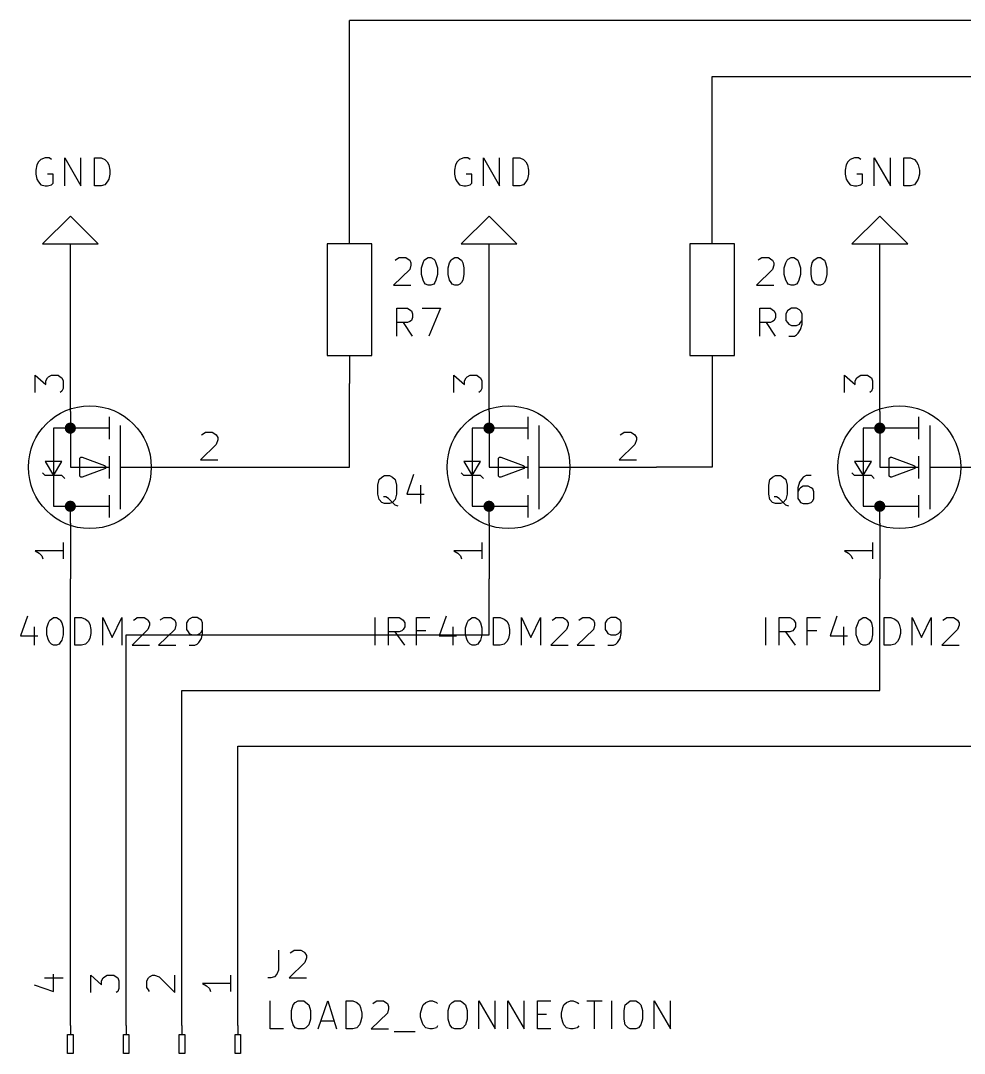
# Model space of a CAD drawing. Extents: x 0.5 to 16.1, y -11.2 to -0.6.
# Drawn here: x 6.461 to 8.151, y -6.95 to -5.1 of the extents above; entities that cross this region are included whole.
import ezdxf

# ---------------------------------------------------------------- set-up
doc = ezdxf.new("R2010")
doc.units = 0
doc.header["$MEASUREMENT"] = 0
for name, color, linetype in [('CYAN2', 4, 'CONTINUOUS'), ('GREEN2', 3, 'CONTINUOUS'), ('RED2', 1, 'CONTINUOUS')]:
    doc.layers.add(name, color=color, linetype=linetype)

msp = doc.modelspace()

# ---------------------------------------------------------------- linework, layer by layer
at = {"layer": 'CYAN2', "linetype": 'CONTINUOUS'}
for p, q in [((6.505, -5.346), (6.497, -5.349)), ((6.512, -5.346), (6.505, -5.346)), ((6.516, -5.349), (6.512, -5.346)), ((6.54, -5.396), (6.54, -5.346)), ((6.54, -5.346), (6.569, -5.396)), ((6.569, -5.396), (6.569, -5.346)), ((6.593, -5.396), (6.593, -5.346)), ((6.593, -5.346), (6.605, -5.346)), ((6.605, -5.346), (6.612, -5.349)), ((7.255, -5.346), (7.247, -5.349)), ((7.262, -5.346), (7.255, -5.346)), ((7.266, -5.349), (7.262, -5.346)), ((7.29, -5.396), (7.29, -5.346)), ((7.29, -5.346), (7.319, -5.396)), ((7.319, -5.396), (7.319, -5.346)), ((7.343, -5.396), (7.343, -5.346)), ((7.343, -5.346), (7.355, -5.346)), ((7.355, -5.346), (7.362, -5.349)), ((7.955, -5.346), (7.947, -5.349)), ((7.962, -5.346), (7.955, -5.346)), ((7.966, -5.349), (7.962, -5.346)), ((7.99, -5.396), (7.99, -5.346)), ((7.99, -5.346), (8.019, -5.396)), ((8.019, -5.396), (8.019, -5.346)), ((8.043, -5.396), (8.043, -5.346)), ((8.043, -5.346), (8.055, -5.346)), ((8.055, -5.346), (8.062, -5.349)), ((6.49, -5.358), (6.488, -5.368)), ((6.493, -5.353), (6.49, -5.358)), ((6.497, -5.349), (6.493, -5.353)), ((6.612, -5.349), (6.616, -5.353)), ((6.616, -5.353), (6.619, -5.358)), ((6.619, -5.358), (6.621, -5.368)), ((7.24, -5.358), (7.238, -5.368)), ((7.243, -5.353), (7.24, -5.358)), ((7.247, -5.349), (7.243, -5.353)), ((7.362, -5.349), (7.366, -5.353)), ((7.366, -5.353), (7.369, -5.358)), ((7.369, -5.358), (7.371, -5.368)), ((7.94, -5.358), (7.938, -5.368)), ((7.943, -5.353), (7.94, -5.358)), ((7.947, -5.349), (7.943, -5.353)), ((8.062, -5.349), (8.066, -5.353)), ((8.066, -5.353), (8.069, -5.358)), ((8.069, -5.358), (8.071, -5.368)), ((6.488, -5.368), (6.488, -5.375)), ((6.488, -5.375), (6.49, -5.384)), ((6.519, -5.375), (6.509, -5.375)), ((6.519, -5.391), (6.519, -5.375)), ((6.621, -5.375), (6.619, -5.384)), ((6.621, -5.368), (6.621, -5.375)), ((7.238, -5.368), (7.238, -5.375)), ((7.238, -5.375), (7.24, -5.384)), ((7.269, -5.375), (7.259, -5.375)), ((7.269, -5.391), (7.269, -5.375)), ((7.371, -5.375), (7.369, -5.384)), ((7.371, -5.368), (7.371, -5.375)), ((7.938, -5.368), (7.938, -5.375)), ((7.938, -5.375), (7.94, -5.384)), ((7.969, -5.375), (7.959, -5.375)), ((7.969, -5.391), (7.969, -5.375)), ((8.071, -5.375), (8.069, -5.384)), ((8.071, -5.368), (8.071, -5.375)), ((6.49, -5.384), (6.493, -5.389)), ((6.493, -5.389), (6.497, -5.394)), ((6.497, -5.394), (6.505, -5.396)), ((6.505, -5.396), (6.509, -5.396)), ((6.509, -5.396), (6.516, -5.394)), ((6.516, -5.394), (6.519, -5.391)), ((6.605, -5.396), (6.593, -5.396)), ((6.612, -5.394), (6.605, -5.396)), ((6.616, -5.389), (6.612, -5.394)), ((6.619, -5.384), (6.616, -5.389)), ((7.24, -5.384), (7.243, -5.389)), ((7.243, -5.389), (7.247, -5.394)), ((7.247, -5.394), (7.255, -5.396)), ((7.255, -5.396), (7.259, -5.396)), ((7.259, -5.396), (7.266, -5.394)), ((7.266, -5.394), (7.269, -5.391)), ((7.355, -5.396), (7.343, -5.396)), ((7.362, -5.394), (7.355, -5.396)), ((7.366, -5.389), (7.362, -5.394)), ((7.369, -5.384), (7.366, -5.389)), ((7.94, -5.384), (7.943, -5.389)), ((7.943, -5.389), (7.947, -5.394)), ((7.947, -5.394), (7.955, -5.396)), ((7.955, -5.396), (7.959, -5.396)), ((7.959, -5.396), (7.966, -5.394)), ((7.966, -5.394), (7.969, -5.391)), ((8.055, -5.396), (8.043, -5.396)), ((8.062, -5.394), (8.055, -5.396)), ((8.066, -5.389), (8.062, -5.394)), ((8.069, -5.384), (8.066, -5.389)), ((7.132, -5.529), (7.134, -5.527)), ((7.134, -5.527), (7.139, -5.524)), ((7.139, -5.524), (7.151, -5.524)), ((7.151, -5.524), (7.155, -5.527)), ((7.155, -5.527), (7.158, -5.529)), ((7.158, -5.529), (7.16, -5.534)), ((7.182, -5.534), (7.184, -5.529)), ((7.184, -5.529), (7.186, -5.527)), ((7.186, -5.527), (7.191, -5.524)), ((7.191, -5.524), (7.196, -5.524)), ((7.196, -5.524), (7.201, -5.527)), ((7.201, -5.527), (7.203, -5.529)), ((7.203, -5.529), (7.205, -5.534)), ((7.229, -5.534), (7.232, -5.529)), ((7.232, -5.529), (7.234, -5.527)), ((7.234, -5.527), (7.239, -5.524)), ((7.239, -5.524), (7.244, -5.524)), ((7.244, -5.524), (7.248, -5.527)), ((7.248, -5.527), (7.251, -5.529)), ((7.251, -5.529), (7.253, -5.534)), ((7.782, -5.529), (7.784, -5.527)), ((7.784, -5.527), (7.789, -5.524)), ((7.789, -5.524), (7.801, -5.524)), ((7.801, -5.524), (7.805, -5.527)), ((7.805, -5.527), (7.808, -5.529)), ((7.808, -5.529), (7.81, -5.534)), ((7.832, -5.534), (7.834, -5.529)), ((7.834, -5.529), (7.836, -5.527)), ((7.836, -5.527), (7.841, -5.524)), ((7.841, -5.524), (7.846, -5.524)), ((7.846, -5.524), (7.851, -5.527)), ((7.851, -5.527), (7.853, -5.529)), ((7.853, -5.529), (7.855, -5.534)), ((7.879, -5.534), (7.882, -5.529)), ((7.882, -5.529), (7.884, -5.527)), ((7.884, -5.527), (7.889, -5.524)), ((7.889, -5.524), (7.894, -5.524)), ((7.894, -5.524), (7.898, -5.527)), ((7.898, -5.527), (7.901, -5.529)), ((7.901, -5.529), (7.903, -5.534)), ((7.158, -5.546), (7.129, -5.574)), ((7.16, -5.538), (7.158, -5.546)), ((7.16, -5.534), (7.16, -5.538)), ((7.179, -5.543), (7.182, -5.534)), ((7.179, -5.555), (7.179, -5.543)), ((7.205, -5.534), (7.208, -5.543)), ((7.208, -5.543), (7.208, -5.555)), ((7.227, -5.543), (7.229, -5.534)), ((7.227, -5.555), (7.227, -5.543)), ((7.253, -5.534), (7.255, -5.543)), ((7.255, -5.543), (7.255, -5.555)), ((7.808, -5.546), (7.779, -5.574)), ((7.81, -5.538), (7.808, -5.546)), ((7.81, -5.534), (7.81, -5.538)), ((7.829, -5.543), (7.832, -5.534)), ((7.829, -5.555), (7.829, -5.543)), ((7.855, -5.534), (7.858, -5.543)), ((7.858, -5.543), (7.858, -5.555)), ((7.877, -5.543), (7.879, -5.534)), ((7.877, -5.555), (7.877, -5.543)), ((7.903, -5.534), (7.905, -5.543)), ((7.905, -5.543), (7.905, -5.555)), ((7.182, -5.565), (7.179, -5.555)), ((7.184, -5.569), (7.182, -5.565)), ((7.205, -5.565), (7.203, -5.569)), ((7.208, -5.555), (7.205, -5.565)), ((7.229, -5.565), (7.227, -5.555)), ((7.232, -5.569), (7.229, -5.565)), ((7.253, -5.565), (7.251, -5.569)), ((7.255, -5.555), (7.253, -5.565)), ((7.832, -5.565), (7.829, -5.555)), ((7.834, -5.569), (7.832, -5.565)), ((7.855, -5.565), (7.853, -5.569)), ((7.858, -5.555), (7.855, -5.565)), ((7.879, -5.565), (7.877, -5.555)), ((7.882, -5.569), (7.879, -5.565)), ((7.903, -5.565), (7.901, -5.569)), ((7.905, -5.555), (7.903, -5.565)), ((7.129, -5.574), (7.16, -5.574)), ((7.186, -5.572), (7.184, -5.569)), ((7.191, -5.574), (7.186, -5.572)), ((7.196, -5.574), (7.191, -5.574)), ((7.201, -5.572), (7.196, -5.574)), ((7.203, -5.569), (7.201, -5.572)), ((7.234, -5.572), (7.232, -5.569)), ((7.239, -5.574), (7.234, -5.572)), ((7.244, -5.574), (7.239, -5.574)), ((7.248, -5.572), (7.244, -5.574)), ((7.251, -5.569), (7.248, -5.572)), ((7.779, -5.574), (7.81, -5.574)), ((7.836, -5.572), (7.834, -5.569)), ((7.841, -5.574), (7.836, -5.572)), ((7.846, -5.574), (7.841, -5.574)), ((7.851, -5.572), (7.846, -5.574)), ((7.853, -5.569), (7.851, -5.572)), ((7.884, -5.572), (7.882, -5.569)), ((7.889, -5.574), (7.884, -5.572)), ((7.894, -5.574), (7.889, -5.574)), ((7.898, -5.572), (7.894, -5.574)), ((7.901, -5.569), (7.898, -5.572)), ((7.135, -5.665), (7.135, -5.615)), ((7.135, -5.615), (7.154, -5.615)), ((7.154, -5.615), (7.158, -5.618)), ((7.158, -5.618), (7.161, -5.62)), ((7.161, -5.62), (7.163, -5.625)), ((7.18, -5.615), (7.213, -5.615)), ((7.213, -5.615), (7.192, -5.665)), ((7.785, -5.665), (7.785, -5.615)), ((7.785, -5.615), (7.804, -5.615)), ((7.804, -5.615), (7.808, -5.618)), ((7.808, -5.618), (7.811, -5.62)), ((7.811, -5.62), (7.813, -5.625)), ((7.835, -5.62), (7.832, -5.625)), ((7.837, -5.618), (7.835, -5.62)), ((7.842, -5.615), (7.837, -5.618)), ((7.851, -5.615), (7.842, -5.615)), ((7.856, -5.618), (7.851, -5.615)), ((7.858, -5.62), (7.856, -5.618)), ((7.861, -5.625), (7.858, -5.62)), ((7.154, -5.641), (7.135, -5.641)), ((7.163, -5.665), (7.147, -5.641)), ((7.158, -5.639), (7.154, -5.641)), ((7.161, -5.637), (7.158, -5.639)), ((7.163, -5.632), (7.161, -5.637)), ((7.163, -5.625), (7.163, -5.632)), ((7.804, -5.641), (7.785, -5.641)), ((7.813, -5.665), (7.797, -5.641)), ((7.808, -5.639), (7.804, -5.641)), ((7.811, -5.637), (7.808, -5.639)), ((7.813, -5.632), (7.811, -5.637)), ((7.813, -5.625), (7.813, -5.632)), ((7.832, -5.625), (7.832, -5.637)), ((7.832, -5.637), (7.835, -5.641)), ((7.835, -5.641), (7.837, -5.644)), ((7.856, -5.644), (7.858, -5.641)), ((7.858, -5.641), (7.861, -5.637)), ((7.861, -5.644), (7.861, -5.625)), ((7.837, -5.644), (7.842, -5.646)), ((7.842, -5.646), (7.851, -5.646)), ((7.851, -5.646), (7.856, -5.644)), ((7.851, -5.663), (7.854, -5.66)), ((7.854, -5.66), (7.858, -5.653)), ((7.858, -5.653), (7.861, -5.644)), ((7.837, -5.665), (7.847, -5.665)), ((7.847, -5.665), (7.851, -5.663)), ((7.103, -5.922), (7.108, -5.918)), ((7.108, -5.918), (7.113, -5.915)), ((7.113, -5.915), (7.122, -5.915)), ((7.122, -5.915), (7.127, -5.918)), ((7.127, -5.918), (7.132, -5.922)), ((7.165, -5.913), (7.153, -5.948)), ((7.803, -5.922), (7.808, -5.918)), ((7.808, -5.918), (7.813, -5.915)), ((7.813, -5.915), (7.822, -5.915)), ((7.822, -5.915), (7.827, -5.918)), ((7.827, -5.918), (7.832, -5.922)), ((7.861, -5.92), (7.856, -5.927)), ((7.863, -5.918), (7.861, -5.92)), ((7.868, -5.915), (7.863, -5.918)), ((7.877, -5.915), (7.868, -5.915)), ((7.101, -5.932), (7.103, -5.922)), ((7.101, -5.948), (7.101, -5.932)), ((7.132, -5.922), (7.134, -5.932)), ((7.134, -5.932), (7.134, -5.948)), ((7.177, -5.932), (7.177, -5.965)), ((7.801, -5.932), (7.803, -5.922)), ((7.801, -5.948), (7.801, -5.932)), ((7.832, -5.922), (7.834, -5.932)), ((7.834, -5.932), (7.834, -5.948)), ((7.856, -5.927), (7.853, -5.937)), ((7.853, -5.937), (7.853, -5.956)), ((7.858, -5.937), (7.856, -5.939)), ((7.863, -5.934), (7.858, -5.937)), ((7.872, -5.934), (7.863, -5.934)), ((7.877, -5.937), (7.872, -5.934)), ((7.88, -5.939), (7.877, -5.937)), ((7.103, -5.958), (7.101, -5.948)), ((7.115, -5.953), (7.111, -5.953)), ((7.12, -5.956), (7.115, -5.953)), ((7.127, -5.963), (7.12, -5.956)), ((7.134, -5.948), (7.132, -5.958)), ((7.153, -5.948), (7.184, -5.948)), ((7.803, -5.958), (7.801, -5.948)), ((7.815, -5.953), (7.811, -5.953)), ((7.82, -5.956), (7.815, -5.953)), ((7.827, -5.963), (7.82, -5.956)), ((7.834, -5.948), (7.832, -5.958)), ((7.856, -5.939), (7.853, -5.944)), ((7.853, -5.956), (7.856, -5.96)), ((7.882, -5.944), (7.88, -5.939)), ((7.88, -5.96), (7.882, -5.956)), ((7.882, -5.956), (7.882, -5.944)), ((7.108, -5.963), (7.103, -5.958)), ((7.113, -5.965), (7.108, -5.963)), ((7.122, -5.965), (7.113, -5.965)), ((7.127, -5.963), (7.122, -5.965)), ((7.132, -5.958), (7.127, -5.963)), ((7.132, -5.968), (7.127, -5.963)), ((7.137, -5.97), (7.132, -5.968)), ((7.808, -5.963), (7.803, -5.958)), ((7.813, -5.965), (7.808, -5.963)), ((7.822, -5.965), (7.813, -5.965)), ((7.827, -5.963), (7.822, -5.965)), ((7.832, -5.958), (7.827, -5.963)), ((7.832, -5.968), (7.827, -5.963)), ((7.837, -5.97), (7.832, -5.968)), ((7.856, -5.96), (7.858, -5.963)), ((7.858, -5.963), (7.863, -5.965)), ((7.863, -5.965), (7.872, -5.965)), ((7.872, -5.965), (7.877, -5.963)), ((7.877, -5.963), (7.88, -5.96)), ((6.473, -6.167), (6.461, -6.202)), ((6.508, -6.188), (6.511, -6.179)), ((6.511, -6.179), (6.513, -6.174)), ((6.513, -6.174), (6.516, -6.172)), ((6.516, -6.172), (6.52, -6.169)), ((6.52, -6.169), (6.525, -6.169)), ((6.525, -6.169), (6.53, -6.172)), ((6.53, -6.172), (6.532, -6.174)), ((6.532, -6.174), (6.535, -6.179)), ((6.535, -6.179), (6.537, -6.188)), ((6.558, -6.219), (6.558, -6.169)), ((6.558, -6.169), (6.57, -6.169)), ((6.57, -6.169), (6.577, -6.172)), ((6.577, -6.172), (6.582, -6.176)), ((6.582, -6.176), (6.585, -6.181)), ((6.608, -6.219), (6.608, -6.169)), ((6.608, -6.169), (6.625, -6.205)), ((6.625, -6.205), (6.642, -6.169)), ((6.642, -6.169), (6.642, -6.219)), ((6.663, -6.174), (6.666, -6.172)), ((6.666, -6.172), (6.67, -6.169)), ((6.67, -6.169), (6.682, -6.169)), ((6.682, -6.169), (6.687, -6.172)), ((6.687, -6.172), (6.689, -6.174)), ((6.689, -6.174), (6.692, -6.179)), ((6.692, -6.179), (6.692, -6.183)), ((6.711, -6.174), (6.713, -6.172)), ((6.713, -6.172), (6.718, -6.169)), ((6.718, -6.169), (6.73, -6.169)), ((6.73, -6.169), (6.735, -6.172)), ((6.735, -6.172), (6.737, -6.174)), ((6.737, -6.174), (6.739, -6.179)), ((6.739, -6.179), (6.739, -6.183)), ((6.761, -6.174), (6.758, -6.179)), ((6.758, -6.179), (6.758, -6.191)), ((6.763, -6.172), (6.761, -6.174)), ((6.768, -6.169), (6.763, -6.172)), ((6.777, -6.169), (6.768, -6.169)), ((6.782, -6.172), (6.777, -6.169)), ((6.785, -6.174), (6.782, -6.172)), ((6.787, -6.179), (6.785, -6.174)), ((6.787, -6.198), (6.787, -6.179)), ((7.096, -6.219), (7.096, -6.169)), ((7.12, -6.219), (7.12, -6.169)), ((7.12, -6.169), (7.139, -6.169)), ((7.139, -6.169), (7.144, -6.172)), ((7.144, -6.172), (7.146, -6.174)), ((7.146, -6.174), (7.149, -6.179)), ((7.149, -6.179), (7.149, -6.186)), ((7.17, -6.219), (7.17, -6.169)), ((7.17, -6.169), (7.194, -6.169)), ((7.223, -6.167), (7.211, -6.202)), ((7.258, -6.188), (7.261, -6.179)), ((7.261, -6.179), (7.263, -6.174)), ((7.263, -6.174), (7.266, -6.172)), ((7.266, -6.172), (7.27, -6.169)), ((7.27, -6.169), (7.275, -6.169)), ((7.275, -6.169), (7.28, -6.172)), ((7.28, -6.172), (7.282, -6.174)), ((7.282, -6.174), (7.285, -6.179)), ((7.285, -6.179), (7.287, -6.188)), ((7.308, -6.219), (7.308, -6.169)), ((7.308, -6.169), (7.32, -6.169)), ((7.32, -6.169), (7.327, -6.172)), ((7.327, -6.172), (7.332, -6.176)), ((7.332, -6.176), (7.335, -6.181)), ((7.358, -6.219), (7.358, -6.169)), ((7.358, -6.169), (7.375, -6.205)), ((7.375, -6.205), (7.392, -6.169)), ((7.392, -6.169), (7.392, -6.219)), ((7.413, -6.174), (7.416, -6.172)), ((7.416, -6.172), (7.42, -6.169)), ((7.42, -6.169), (7.432, -6.169)), ((7.432, -6.169), (7.437, -6.172)), ((7.437, -6.172), (7.439, -6.174)), ((7.439, -6.174), (7.442, -6.179)), ((7.442, -6.179), (7.442, -6.183)), ((7.461, -6.174), (7.463, -6.172)), ((7.463, -6.172), (7.468, -6.169)), ((7.468, -6.169), (7.48, -6.169)), ((7.48, -6.169), (7.485, -6.172)), ((7.485, -6.172), (7.487, -6.174)), ((7.487, -6.174), (7.489, -6.179)), ((7.489, -6.179), (7.489, -6.183)), ((7.511, -6.174), (7.508, -6.179)), ((7.508, -6.179), (7.508, -6.191)), ((7.513, -6.172), (7.511, -6.174)), ((7.518, -6.169), (7.513, -6.172)), ((7.527, -6.169), (7.518, -6.169)), ((7.532, -6.172), (7.527, -6.169)), ((7.535, -6.174), (7.532, -6.172)), ((7.537, -6.179), (7.535, -6.174)), ((7.537, -6.198), (7.537, -6.179)), ((7.796, -6.219), (7.796, -6.169)), ((7.82, -6.219), (7.82, -6.169)), ((7.82, -6.169), (7.839, -6.169)), ((7.839, -6.169), (7.844, -6.172)), ((7.844, -6.172), (7.846, -6.174)), ((7.846, -6.174), (7.849, -6.179)), ((7.849, -6.179), (7.849, -6.186)), ((7.87, -6.219), (7.87, -6.169)), ((7.87, -6.169), (7.894, -6.169)), ((7.923, -6.167), (7.911, -6.202)), ((7.958, -6.188), (7.961, -6.179)), ((7.961, -6.179), (7.963, -6.174)), ((7.963, -6.174), (7.966, -6.172)), ((7.966, -6.172), (7.97, -6.169)), ((7.97, -6.169), (7.975, -6.169)), ((7.975, -6.169), (7.98, -6.172)), ((7.98, -6.172), (7.982, -6.174)), ((7.982, -6.174), (7.985, -6.179)), ((7.985, -6.179), (7.987, -6.188)), ((8.008, -6.219), (8.008, -6.169)), ((8.008, -6.169), (8.02, -6.169)), ((8.02, -6.169), (8.027, -6.172)), ((8.027, -6.172), (8.032, -6.176)), ((8.032, -6.176), (8.035, -6.181)), ((8.058, -6.219), (8.058, -6.169)), ((8.058, -6.169), (8.075, -6.205)), ((8.075, -6.205), (8.092, -6.169)), ((8.092, -6.169), (8.092, -6.219)), ((8.113, -6.174), (8.116, -6.172)), ((8.116, -6.172), (8.12, -6.169)), ((8.12, -6.169), (8.132, -6.169)), ((8.132, -6.169), (8.137, -6.172)), ((8.137, -6.172), (8.139, -6.174)), ((8.139, -6.174), (8.142, -6.179)), ((8.142, -6.179), (8.142, -6.183)), ((6.485, -6.186), (6.485, -6.219)), ((6.508, -6.2), (6.508, -6.188)), ((6.537, -6.188), (6.537, -6.2)), ((6.585, -6.181), (6.587, -6.191)), ((6.587, -6.191), (6.587, -6.198)), ((6.689, -6.191), (6.661, -6.219)), ((6.692, -6.183), (6.689, -6.191)), ((6.737, -6.191), (6.708, -6.219)), ((6.739, -6.183), (6.737, -6.191)), ((6.758, -6.191), (6.761, -6.195)), ((6.761, -6.195), (6.763, -6.198)), ((6.782, -6.198), (6.785, -6.195)), ((6.785, -6.195), (6.787, -6.191)), ((7.139, -6.195), (7.12, -6.195)), ((7.149, -6.219), (7.132, -6.195)), ((7.144, -6.193), (7.139, -6.195)), ((7.146, -6.191), (7.144, -6.193)), ((7.149, -6.186), (7.146, -6.191)), ((7.187, -6.193), (7.17, -6.193)), ((7.235, -6.186), (7.235, -6.219)), ((7.258, -6.2), (7.258, -6.188)), ((7.287, -6.188), (7.287, -6.2)), ((7.335, -6.181), (7.337, -6.191)), ((7.337, -6.191), (7.337, -6.198)), ((7.439, -6.191), (7.411, -6.219)), ((7.442, -6.183), (7.439, -6.191)), ((7.487, -6.191), (7.458, -6.219)), ((7.489, -6.183), (7.487, -6.191)), ((7.508, -6.191), (7.511, -6.195)), ((7.511, -6.195), (7.513, -6.198)), ((7.532, -6.198), (7.535, -6.195)), ((7.535, -6.195), (7.537, -6.191)), ((7.839, -6.195), (7.82, -6.195)), ((7.849, -6.219), (7.832, -6.195)), ((7.844, -6.193), (7.839, -6.195)), ((7.846, -6.191), (7.844, -6.193)), ((7.849, -6.186), (7.846, -6.191)), ((7.887, -6.193), (7.87, -6.193)), ((7.935, -6.186), (7.935, -6.219)), ((7.958, -6.2), (7.958, -6.188)), ((7.987, -6.188), (7.987, -6.2)), ((8.035, -6.181), (8.037, -6.191)), ((8.037, -6.191), (8.037, -6.198)), ((8.139, -6.191), (8.111, -6.219)), ((8.142, -6.183), (8.139, -6.191)), ((6.461, -6.202), (6.492, -6.202)), ((6.511, -6.21), (6.508, -6.2)), ((6.513, -6.214), (6.511, -6.21)), ((6.516, -6.217), (6.513, -6.214)), ((6.532, -6.214), (6.53, -6.217)), ((6.535, -6.21), (6.532, -6.214)), ((6.537, -6.2), (6.535, -6.21)), ((6.582, -6.212), (6.577, -6.217)), ((6.585, -6.207), (6.582, -6.212)), ((6.587, -6.198), (6.585, -6.207)), ((6.763, -6.198), (6.768, -6.2)), ((6.768, -6.2), (6.777, -6.2)), ((6.777, -6.2), (6.782, -6.198)), ((6.777, -6.217), (6.78, -6.214)), ((6.78, -6.214), (6.785, -6.207)), ((6.785, -6.207), (6.787, -6.198)), ((7.211, -6.202), (7.242, -6.202)), ((7.261, -6.21), (7.258, -6.2)), ((7.263, -6.214), (7.261, -6.21)), ((7.266, -6.217), (7.263, -6.214)), ((7.282, -6.214), (7.28, -6.217)), ((7.285, -6.21), (7.282, -6.214)), ((7.287, -6.2), (7.285, -6.21)), ((7.332, -6.212), (7.327, -6.217)), ((7.335, -6.207), (7.332, -6.212)), ((7.337, -6.198), (7.335, -6.207)), ((7.513, -6.198), (7.518, -6.2)), ((7.518, -6.2), (7.527, -6.2)), ((7.527, -6.2), (7.532, -6.198)), ((7.527, -6.217), (7.53, -6.214)), ((7.53, -6.214), (7.535, -6.207)), ((7.535, -6.207), (7.537, -6.198)), ((7.911, -6.202), (7.942, -6.202)), ((7.961, -6.21), (7.958, -6.2)), ((7.963, -6.214), (7.961, -6.21)), ((7.966, -6.217), (7.963, -6.214)), ((7.982, -6.214), (7.98, -6.217)), ((7.985, -6.21), (7.982, -6.214)), ((7.987, -6.2), (7.985, -6.21)), ((8.032, -6.212), (8.027, -6.217)), ((8.035, -6.207), (8.032, -6.212)), ((8.037, -6.198), (8.035, -6.207)), ((6.52, -6.219), (6.516, -6.217)), ((6.525, -6.219), (6.52, -6.219)), ((6.53, -6.217), (6.525, -6.219)), ((6.57, -6.219), (6.558, -6.219)), ((6.577, -6.217), (6.57, -6.219)), ((6.661, -6.219), (6.692, -6.219)), ((6.708, -6.219), (6.739, -6.219)), ((6.763, -6.219), (6.773, -6.219)), ((6.773, -6.219), (6.777, -6.217)), ((7.27, -6.219), (7.266, -6.217)), ((7.275, -6.219), (7.27, -6.219)), ((7.28, -6.217), (7.275, -6.219)), ((7.32, -6.219), (7.308, -6.219)), ((7.327, -6.217), (7.32, -6.219)), ((7.411, -6.219), (7.442, -6.219)), ((7.458, -6.219), (7.489, -6.219)), ((7.513, -6.219), (7.523, -6.219)), ((7.523, -6.219), (7.527, -6.217)), ((7.97, -6.219), (7.966, -6.217)), ((7.975, -6.219), (7.97, -6.219)), ((7.98, -6.217), (7.975, -6.219)), ((8.02, -6.219), (8.008, -6.219)), ((8.027, -6.217), (8.02, -6.219)), ((8.111, -6.219), (8.142, -6.219)), ((6.923, -6.765), (6.923, -6.801)), ((6.944, -6.77), (6.947, -6.768)), ((6.947, -6.768), (6.951, -6.765)), ((6.951, -6.765), (6.963, -6.765)), ((6.963, -6.765), (6.968, -6.768)), ((6.968, -6.768), (6.97, -6.77)), ((6.97, -6.77), (6.973, -6.775)), ((6.97, -6.787), (6.942, -6.815)), ((6.973, -6.779), (6.97, -6.787)), ((6.973, -6.775), (6.973, -6.779)), ((6.92, -6.808), (6.916, -6.813)), ((6.923, -6.801), (6.92, -6.808)), ((6.909, -6.815), (6.904, -6.815)), ((6.916, -6.813), (6.909, -6.815)), ((6.942, -6.815), (6.973, -6.815)), ((6.908, -6.906), (6.908, -6.856)), ((6.946, -6.873), (6.949, -6.863)), ((6.949, -6.863), (6.953, -6.859)), ((6.953, -6.859), (6.958, -6.856)), ((6.958, -6.856), (6.968, -6.856)), ((6.968, -6.856), (6.972, -6.859)), ((6.972, -6.859), (6.977, -6.863)), ((6.977, -6.863), (6.98, -6.873)), ((6.994, -6.906), (7.011, -6.856)), ((7.011, -6.856), (7.027, -6.906)), ((7.044, -6.906), (7.044, -6.856)), ((7.044, -6.856), (7.056, -6.856)), ((7.056, -6.856), (7.063, -6.859)), ((7.063, -6.859), (7.068, -6.863)), ((7.068, -6.863), (7.07, -6.868)), ((7.092, -6.861), (7.094, -6.859)), ((7.094, -6.859), (7.099, -6.856)), ((7.099, -6.856), (7.111, -6.856)), ((7.111, -6.856), (7.115, -6.859)), ((7.115, -6.859), (7.118, -6.861)), ((7.118, -6.861), (7.12, -6.866)), ((7.18, -6.868), (7.182, -6.863)), ((7.182, -6.863), (7.187, -6.859)), ((7.187, -6.859), (7.194, -6.856)), ((7.194, -6.856), (7.199, -6.856)), ((7.199, -6.856), (7.206, -6.859)), ((7.206, -6.859), (7.208, -6.861)), ((7.227, -6.873), (7.23, -6.863)), ((7.23, -6.863), (7.234, -6.859)), ((7.234, -6.859), (7.239, -6.856)), ((7.239, -6.856), (7.249, -6.856)), ((7.249, -6.856), (7.253, -6.859)), ((7.253, -6.859), (7.258, -6.863)), ((7.258, -6.863), (7.261, -6.873)), ((7.282, -6.906), (7.282, -6.856)), ((7.282, -6.856), (7.311, -6.906)), ((7.311, -6.906), (7.311, -6.856)), ((7.334, -6.906), (7.334, -6.856)), ((7.334, -6.856), (7.363, -6.906)), ((7.363, -6.906), (7.363, -6.856)), ((7.387, -6.906), (7.387, -6.856)), ((7.387, -6.856), (7.411, -6.856)), ((7.432, -6.868), (7.434, -6.863)), ((7.434, -6.863), (7.439, -6.859)), ((7.439, -6.859), (7.446, -6.856)), ((7.446, -6.856), (7.451, -6.856)), ((7.451, -6.856), (7.458, -6.859)), ((7.458, -6.859), (7.461, -6.861)), ((7.475, -6.856), (7.503, -6.856)), ((7.489, -6.906), (7.489, -6.856)), ((7.52, -6.906), (7.52, -6.856)), ((7.542, -6.873), (7.544, -6.863)), ((7.544, -6.863), (7.549, -6.859)), ((7.549, -6.859), (7.553, -6.856)), ((7.553, -6.856), (7.563, -6.856)), ((7.563, -6.856), (7.568, -6.859)), ((7.568, -6.859), (7.572, -6.863)), ((7.572, -6.863), (7.575, -6.873)), ((7.596, -6.906), (7.596, -6.856)), ((7.596, -6.856), (7.625, -6.906)), ((7.625, -6.906), (7.625, -6.856)), ((6.946, -6.889), (6.946, -6.873)), ((6.98, -6.873), (6.98, -6.889)), ((7.07, -6.868), (7.072, -6.878)), ((7.072, -6.878), (7.072, -6.885)), ((7.118, -6.878), (7.089, -6.906)), ((7.12, -6.87), (7.118, -6.878)), ((7.12, -6.866), (7.12, -6.87)), ((7.177, -6.878), (7.18, -6.868)), ((7.177, -6.885), (7.177, -6.878)), ((7.227, -6.889), (7.227, -6.873)), ((7.261, -6.873), (7.261, -6.889)), ((7.387, -6.88), (7.403, -6.88)), ((7.43, -6.878), (7.432, -6.868)), ((7.43, -6.885), (7.43, -6.878)), ((7.542, -6.889), (7.542, -6.873)), ((7.575, -6.873), (7.575, -6.889)), ((6.949, -6.899), (6.946, -6.889)), ((6.953, -6.904), (6.949, -6.899)), ((6.977, -6.899), (6.972, -6.904)), ((6.98, -6.889), (6.977, -6.899)), ((6.999, -6.892), (7.022, -6.892)), ((7.068, -6.899), (7.063, -6.904)), ((7.07, -6.894), (7.068, -6.899)), ((7.072, -6.885), (7.07, -6.894)), ((7.18, -6.894), (7.177, -6.885)), ((7.182, -6.899), (7.18, -6.894)), ((7.187, -6.904), (7.182, -6.899)), ((7.23, -6.899), (7.227, -6.889)), ((7.234, -6.904), (7.23, -6.899)), ((7.258, -6.899), (7.253, -6.904)), ((7.261, -6.889), (7.258, -6.899)), ((7.432, -6.894), (7.43, -6.885)), ((7.434, -6.899), (7.432, -6.894)), ((7.439, -6.904), (7.434, -6.899)), ((7.544, -6.899), (7.542, -6.889)), ((7.549, -6.904), (7.544, -6.899)), ((7.572, -6.899), (7.568, -6.904)), ((7.575, -6.889), (7.572, -6.899)), ((6.932, -6.906), (6.908, -6.906)), ((6.958, -6.906), (6.953, -6.904)), ((6.968, -6.906), (6.958, -6.906)), ((6.972, -6.904), (6.968, -6.906)), ((7.056, -6.906), (7.044, -6.906)), ((7.063, -6.904), (7.056, -6.906)), ((7.089, -6.906), (7.12, -6.906)), ((7.13, -6.911), (7.168, -6.911)), ((7.194, -6.906), (7.187, -6.904)), ((7.199, -6.906), (7.194, -6.906)), ((7.206, -6.904), (7.199, -6.906)), ((7.208, -6.901), (7.206, -6.904)), ((7.239, -6.906), (7.234, -6.904)), ((7.249, -6.906), (7.239, -6.906)), ((7.253, -6.904), (7.249, -6.906)), ((7.411, -6.906), (7.387, -6.906)), ((7.446, -6.906), (7.439, -6.904)), ((7.451, -6.906), (7.446, -6.906)), ((7.458, -6.904), (7.451, -6.906)), ((7.461, -6.901), (7.458, -6.904)), ((7.553, -6.906), (7.549, -6.904)), ((7.563, -6.906), (7.553, -6.906)), ((7.568, -6.904), (7.563, -6.906))]:
    msp.add_line(p, q, dxfattribs=at)
at = {"layer": 'GREEN2', "linetype": 'CONTINUOUS'}
for p, q in [((7.05, -5.45), (7.05, -5.1)), ((9.7, -5.1), (7.05, -5.1)), ((7.7, -5.45), (7.7, -5.2)), ((7.7, -5.2), (9.7, -5.2)), ((6.55, -5.7), (6.55, -5.55)), ((7.3, -5.7), (7.3, -5.55)), ((8, -5.7), (8, -5.55)), ((7.05, -5.9), (7.05, -5.75)), ((7.7, -5.75), (7.7, -5.9)), ((6.85, -5.9), (7.05, -5.9)), ((7.7, -5.9), (7.6, -5.9)), ((6.55, -6.75), (6.55, -6.1)), ((7.3, -6.2), (7.3, -6.1)), ((8, -6.3), (8, -6.1)), ((6.65, -6.75), (6.65, -6.2)), ((6.65, -6.2), (7.3, -6.2)), ((6.75, -6.75), (6.75, -6.3)), ((6.75, -6.3), (8, -6.3)), ((6.85, -6.75), (6.85, -6.4)), ((6.85, -6.4), (8.55, -6.4))]:
    msp.add_line(p, q, dxfattribs=at)
at = {"layer": 'RED2', "linetype": 'CONTINUOUS'}
for p, q in [((6.55, -5.45), (6.5, -5.5)), ((6.6, -5.5), (6.55, -5.45)), ((7.05, -5.5), (7.05, -5.45)), ((7.3, -5.45), (7.25, -5.5)), ((7.35, -5.5), (7.3, -5.45)), ((7.7, -5.5), (7.7, -5.45)), ((8, -5.45), (7.95, -5.5)), ((8.05, -5.5), (8, -5.45)), ((6.5, -5.5), (6.55, -5.5)), ((6.55, -5.55), (6.55, -5.5)), ((6.55, -5.5), (6.6, -5.5)), ((7.01, -5.5), (7.01, -5.7)), ((7.09, -5.5), (7.01, -5.5)), ((7.09, -5.7), (7.09, -5.5)), ((7.25, -5.5), (7.3, -5.5)), ((7.3, -5.55), (7.3, -5.5)), ((7.3, -5.5), (7.35, -5.5)), ((7.66, -5.5), (7.66, -5.7)), ((7.74, -5.5), (7.66, -5.5)), ((7.74, -5.7), (7.74, -5.5)), ((7.95, -5.5), (8, -5.5)), ((8, -5.55), (8, -5.5)), ((8, -5.5), (8.05, -5.5)), ((6.55, -5.8), (6.55, -5.7)), ((7.01, -5.7), (7.09, -5.7)), ((7.05, -5.7), (7.05, -5.75)), ((7.3, -5.8), (7.3, -5.7)), ((7.66, -5.7), (7.74, -5.7)), ((7.7, -5.7), (7.7, -5.75)), ((8, -5.8), (8, -5.7)), ((6.487, -5.766), (6.487, -5.735)), ((6.487, -5.735), (6.506, -5.752)), ((6.511, -5.738), (6.516, -5.735)), ((6.516, -5.735), (6.528, -5.735)), ((6.528, -5.735), (6.532, -5.738)), ((7.237, -5.766), (7.237, -5.735)), ((7.237, -5.735), (7.256, -5.752)), ((7.261, -5.738), (7.266, -5.735)), ((7.266, -5.735), (7.278, -5.735)), ((7.278, -5.735), (7.282, -5.738)), ((7.937, -5.766), (7.937, -5.735)), ((7.937, -5.735), (7.956, -5.752)), ((7.961, -5.738), (7.966, -5.735)), ((7.966, -5.735), (7.978, -5.735)), ((7.978, -5.735), (7.982, -5.738)), ((6.506, -5.745), (6.509, -5.74)), ((6.506, -5.752), (6.506, -5.745)), ((6.509, -5.74), (6.511, -5.738)), ((6.532, -5.738), (6.535, -5.74)), ((6.535, -5.74), (6.537, -5.745)), ((6.537, -5.745), (6.537, -5.759)), ((7.256, -5.745), (7.259, -5.74)), ((7.256, -5.752), (7.256, -5.745)), ((7.259, -5.74), (7.261, -5.738)), ((7.282, -5.738), (7.285, -5.74)), ((7.285, -5.74), (7.287, -5.745)), ((7.287, -5.745), (7.287, -5.759)), ((7.956, -5.745), (7.959, -5.74)), ((7.956, -5.752), (7.956, -5.745)), ((7.959, -5.74), (7.961, -5.738)), ((7.982, -5.738), (7.985, -5.74)), ((7.985, -5.74), (7.987, -5.745)), ((7.987, -5.745), (7.987, -5.759)), ((6.535, -5.764), (6.532, -5.766)), ((6.537, -5.759), (6.535, -5.764)), ((7.285, -5.764), (7.282, -5.766)), ((7.287, -5.759), (7.285, -5.764)), ((7.985, -5.764), (7.982, -5.766)), ((7.987, -5.759), (7.985, -5.764)), ((6.55, -5.8), (6.55, -5.9)), ((7.3, -5.8), (7.3, -5.9)), ((8, -5.8), (8, -5.9)), ((6.62, -5.85), (6.62, -5.81)), ((6.64, -5.975), (6.64, -5.825)), ((7.37, -5.85), (7.37, -5.81)), ((7.39, -5.975), (7.39, -5.825)), ((8.07, -5.85), (8.07, -5.81)), ((8.09, -5.975), (8.09, -5.825)), ((6.62, -5.83), (6.52, -5.83)), ((6.52, -5.83), (6.52, -5.97)), ((6.785, -5.842), (6.788, -5.84)), ((6.788, -5.84), (6.792, -5.837)), ((6.792, -5.837), (6.804, -5.837)), ((6.804, -5.837), (6.809, -5.84)), ((6.809, -5.84), (6.811, -5.842)), ((6.811, -5.842), (6.814, -5.847)), ((7.37, -5.83), (7.27, -5.83)), ((7.27, -5.83), (7.27, -5.97)), ((7.535, -5.842), (7.538, -5.84)), ((7.538, -5.84), (7.542, -5.837)), ((7.542, -5.837), (7.554, -5.837)), ((7.554, -5.837), (7.559, -5.84)), ((7.559, -5.84), (7.561, -5.842)), ((7.561, -5.842), (7.564, -5.847)), ((8.07, -5.83), (7.97, -5.83)), ((7.97, -5.83), (7.97, -5.97)), ((6.811, -5.859), (6.783, -5.887)), ((6.814, -5.851), (6.811, -5.859)), ((6.814, -5.847), (6.814, -5.851)), ((7.561, -5.859), (7.533, -5.887)), ((7.564, -5.851), (7.561, -5.859)), ((7.564, -5.847), (7.564, -5.851)), ((6.567, -5.884), (6.569, -5.882)), ((6.569, -5.882), (6.571, -5.882)), ((6.571, -5.882), (6.611, -5.897)), ((6.62, -5.92), (6.62, -5.88)), ((7.317, -5.884), (7.319, -5.882)), ((7.319, -5.882), (7.321, -5.882)), ((7.321, -5.882), (7.361, -5.897)), ((7.37, -5.92), (7.37, -5.88)), ((8.017, -5.884), (8.019, -5.882)), ((8.019, -5.882), (8.021, -5.882)), ((8.021, -5.882), (8.061, -5.897)), ((8.07, -5.92), (8.07, -5.88)), ((6.535, -5.89), (6.505, -5.89)), ((6.505, -5.89), (6.52, -5.915)), ((6.52, -5.915), (6.535, -5.89)), ((6.55, -5.9), (6.62, -5.9)), ((6.567, -5.916), (6.567, -5.884)), ((6.611, -5.897), (6.613, -5.898)), ((6.613, -5.898), (6.613, -5.902)), ((6.64, -5.9), (6.75, -5.9)), ((6.75, -5.9), (6.85, -5.9)), ((6.783, -5.887), (6.814, -5.887)), ((7.285, -5.89), (7.255, -5.89)), ((7.255, -5.89), (7.27, -5.915)), ((7.27, -5.915), (7.285, -5.89)), ((7.3, -5.9), (7.37, -5.9)), ((7.317, -5.916), (7.317, -5.884)), ((7.361, -5.897), (7.363, -5.898)), ((7.363, -5.898), (7.363, -5.902)), ((7.39, -5.9), (7.5, -5.9)), ((7.5, -5.9), (7.6, -5.9)), ((7.533, -5.887), (7.564, -5.887)), ((7.985, -5.89), (7.955, -5.89)), ((7.955, -5.89), (7.97, -5.915)), ((7.97, -5.915), (7.985, -5.89)), ((8, -5.9), (8.07, -5.9)), ((8.017, -5.916), (8.017, -5.884)), ((8.061, -5.897), (8.063, -5.898)), ((8.063, -5.898), (8.063, -5.902)), ((8.09, -5.9), (8.2, -5.9)), ((6.505, -5.915), (6.5, -5.91)), ((6.535, -5.915), (6.505, -5.915)), ((6.54, -5.92), (6.535, -5.915)), ((6.569, -5.918), (6.567, -5.916)), ((6.571, -5.918), (6.569, -5.918)), ((6.611, -5.903), (6.571, -5.918)), ((6.613, -5.902), (6.611, -5.903)), ((7.255, -5.915), (7.25, -5.91)), ((7.285, -5.915), (7.255, -5.915)), ((7.29, -5.92), (7.285, -5.915)), ((7.319, -5.918), (7.317, -5.916)), ((7.321, -5.918), (7.319, -5.918)), ((7.361, -5.903), (7.321, -5.918)), ((7.363, -5.902), (7.361, -5.903)), ((7.955, -5.915), (7.95, -5.91)), ((7.985, -5.915), (7.955, -5.915)), ((7.99, -5.92), (7.985, -5.915)), ((8.019, -5.918), (8.017, -5.916)), ((8.021, -5.918), (8.019, -5.918)), ((8.061, -5.903), (8.021, -5.918)), ((8.063, -5.902), (8.061, -5.903)), ((6.62, -5.99), (6.62, -5.95)), ((7.37, -5.99), (7.37, -5.95)), ((8.07, -5.99), (8.07, -5.95)), ((6.52, -5.97), (6.62, -5.97)), ((6.55, -6), (6.55, -5.97)), ((7.27, -5.97), (7.37, -5.97)), ((7.3, -6), (7.3, -5.97)), ((7.97, -5.97), (8.07, -5.97)), ((8, -6), (8, -5.97)), ((6.55, -6), (6.55, -6.1)), ((7.3, -6), (7.3, -6.1)), ((8, -6), (8, -6.1)), ((6.537, -6.035), (6.537, -6.064)), ((7.287, -6.035), (7.287, -6.064)), ((7.987, -6.035), (7.987, -6.064)), ((6.537, -6.05), (6.487, -6.05)), ((6.487, -6.05), (6.494, -6.054)), ((6.494, -6.054), (6.499, -6.059)), ((6.499, -6.059), (6.501, -6.064)), ((7.287, -6.05), (7.237, -6.05)), ((7.237, -6.05), (7.244, -6.054)), ((7.244, -6.054), (7.249, -6.059)), ((7.249, -6.059), (7.251, -6.064)), ((7.987, -6.05), (7.937, -6.05)), ((7.937, -6.05), (7.944, -6.054)), ((7.944, -6.054), (7.949, -6.059)), ((7.949, -6.059), (7.951, -6.064)), ((6.55, -6.9), (6.55, -6.75)), ((6.65, -6.9), (6.65, -6.75)), ((6.75, -6.9), (6.75, -6.75)), ((6.85, -6.9), (6.85, -6.75)), ((6.52, -6.839), (6.52, -6.808)), ((6.504, -6.815), (6.537, -6.815)), ((6.587, -6.841), (6.587, -6.81)), ((6.587, -6.81), (6.606, -6.827)), ((6.606, -6.82), (6.609, -6.815)), ((6.606, -6.827), (6.606, -6.82)), ((6.609, -6.815), (6.611, -6.813)), ((6.611, -6.813), (6.616, -6.81)), ((6.616, -6.81), (6.628, -6.81)), ((6.628, -6.81), (6.632, -6.813)), ((6.632, -6.813), (6.635, -6.815)), ((6.635, -6.815), (6.637, -6.82)), ((6.637, -6.82), (6.637, -6.834)), ((6.687, -6.82), (6.69, -6.815)), ((6.687, -6.832), (6.687, -6.82)), ((6.69, -6.815), (6.692, -6.813)), ((6.692, -6.813), (6.697, -6.81)), ((6.697, -6.81), (6.701, -6.81)), ((6.701, -6.81), (6.709, -6.813)), ((6.709, -6.813), (6.737, -6.841)), ((6.737, -6.841), (6.737, -6.81)), ((6.837, -6.825), (6.787, -6.825)), ((6.787, -6.825), (6.794, -6.829)), ((6.837, -6.81), (6.837, -6.839)), ((6.485, -6.827), (6.52, -6.839)), ((6.635, -6.839), (6.632, -6.841)), ((6.637, -6.834), (6.635, -6.839)), ((6.69, -6.836), (6.687, -6.832)), ((6.692, -6.839), (6.69, -6.836)), ((6.794, -6.829), (6.799, -6.834)), ((6.799, -6.834), (6.801, -6.839)), ((6.55, -6.9), (6.55, -6.916)), ((6.65, -6.9), (6.65, -6.916)), ((6.75, -6.9), (6.75, -6.916)), ((6.85, -6.9), (6.85, -6.916)), ((6.545, -6.95), (6.545, -6.916)), ((6.545, -6.916), (6.555, -6.916)), ((6.555, -6.916), (6.555, -6.95)), ((6.645, -6.95), (6.645, -6.916)), ((6.645, -6.916), (6.655, -6.916)), ((6.655, -6.916), (6.655, -6.95)), ((6.745, -6.95), (6.745, -6.916)), ((6.745, -6.916), (6.755, -6.916)), ((6.755, -6.916), (6.755, -6.95)), ((6.845, -6.95), (6.845, -6.916)), ((6.845, -6.916), (6.855, -6.916)), ((6.855, -6.916), (6.855, -6.95)), ((6.555, -6.95), (6.545, -6.95)), ((6.655, -6.95), (6.645, -6.95)), ((6.755, -6.95), (6.745, -6.95)), ((6.855, -6.95), (6.845, -6.95))]:
    msp.add_line(p, q, dxfattribs=at)
at = {"layer": 'RED2', "const_width": 0.01}
for points in [[(6.545, -5.83, 1), (6.555, -5.83, 1)], [(7.295, -5.83, 1), (7.305, -5.83, 1)], [(7.995, -5.83, 1), (8.005, -5.83, 1)], [(6.545, -5.97, 1), (6.555, -5.97, 1)], [(7.295, -5.97, 1), (7.305, -5.97, 1)], [(7.995, -5.97, 1), (8.005, -5.97, 1)]]:
    msp.add_lwpolyline(points, format="xyb", close=True, dxfattribs=at)
at = {"layer": 'RED2'}
for centre in [(6.585, -5.9), (7.335, -5.9), (8.035, -5.9)]:
    msp.add_circle(centre, 0.11, dxfattribs=at)

doc.saveas('drawing.dxf')
